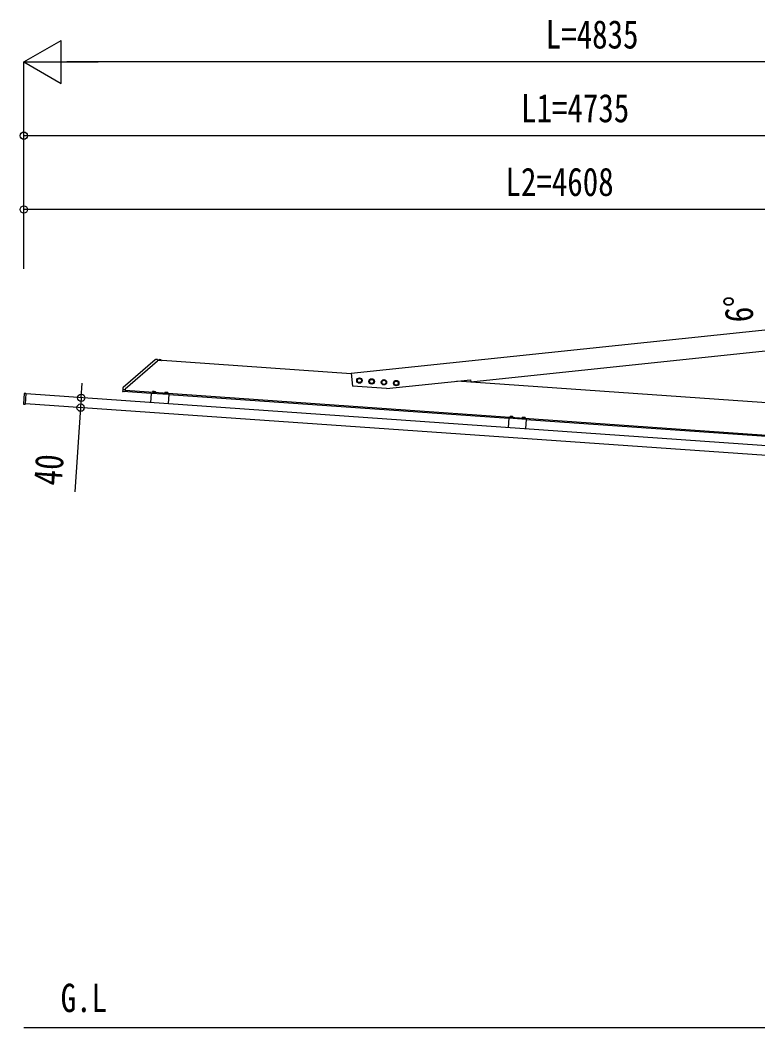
# Model space of a CAD drawing. Units: millimetres, scale not verified. Extents: x -14718 to 14718, y -10395 to 10395.
# Drawn here: x -3951 to -950, y -5248 to -1148 of the extents above; entities that cross this region are included whole.
import ezdxf
from ezdxf.enums import TextEntityAlignment as Align

# ---------------------------------------------------------------- set-up
doc = ezdxf.new("R2010")
doc.units = ezdxf.units.MM
doc.header["$LTSCALE"] = 40
for name, color, linetype in [('0-2_USER1', 3, 'Continuous'), ('0-4_YKK_13', 4, 'Continuous'), ('0-5_YKK_A1', 4, 'Continuous'), ('0-6_YKK_D', 6, 'Continuous')]:
    doc.layers.add(name, color=color, linetype=linetype)
doc.styles.add('ＭＳ ゴシック', font='')
doc.styles.get('ＭＳ ゴシック').set_extended_font_data('MS Gothic')

msp = doc.modelspace()

# ---------------------------------------------------------------- linework, layer by layer
at = {"layer": '0-4_YKK_13'}
for p, q in [((-3402.22, -2529.19), (-3532.07, -2642.06)), ((-3392.56, -2534.7), (-3524.06, -2649.01)), ((-3391.96, -2528.27), (-3399.56, -2528.21)), ((-3392, -2528.74), (-3392.39, -2534.36)), ((-3392, -2528.74), (-3391.96, -2528.27)), ((-3388.58, -2531.47), (-3388.57, -2531.27)), ((-3377.39, -2532.8), (-3388.07, -2532.05)), ((-3384.87, -2528.94), (-3383.81, -2531.48)), ((-3382.71, -2532.17), (-3383.81, -2531.48)), ((-3382.71, -2532.17), (-3381.53, -2531.64)), ((-3380.13, -2529.27), (-3381.53, -2531.64)), ((-3377.49, -2532.79), (-3377.84, -2532.76)), ((-3376.81, -2532.29), (-3376.79, -2532.09)), ((-3533.86, -2650.88), (-3533.96, -2652.28)), ((-3533.44, -2644.8), (-3533.86, -2650.88)), ((-3532.05, -2651.83), (-3533.46, -2651.82)), ((-3524.96, -2659.81), (-3532.57, -2659.28)), ((-3524.41, -2651.9), (-3532.05, -2651.83)), ((-3524.45, -2652.4), (-3524.96, -2659.81)), ((-3524.45, -2652.4), (-3524.41, -2651.9)), ((-3524.41, -2651.9), (-3524.35, -2650.96)), ((-3524.23, -2649.36), (-3524.35, -2650.96)), ((-3412.39, -2658.81), (-3412.64, -2662.35)), ((-3412.64, -2662.35), (-3401.12, -2663.16)), ((-3412.59, -2662.66), (-3412.57, -2662.36)), ((-3411.59, -2658.42), (-3412.39, -2658.81)), ((-3411.59, -2658.42), (-3401.61, -2659.11)), ((-3409.51, -2659.01), (-3409.76, -2662.55)), ((-3403.75, -2659.41), (-3404, -2662.96)), ((-3401.61, -2659.11), (-3400.87, -2659.61)), ((-3401.2, -2663.15), (-3401.22, -2663.45)), ((-3400.87, -2659.61), (-3401.12, -2663.16)), ((-3362.52, -2662.29), (-3362.76, -2665.84)), ((-3361.71, -2661.9), (-3362.52, -2662.29)), ((-3361.71, -2661.9), (-3351.74, -2662.6)), ((-3359.64, -2662.5), (-3359.88, -2666.04)), ((-3353.88, -2662.9), (-3354.12, -2666.44)), ((-3351.74, -2662.6), (-3351, -2663.1)), ((-3351, -2663.1), (-3351.24, -2666.64)), ((-3934.99, -2667.24), (-3937.92, -2709.14)), ((-3928.57, -2667.19), (-3934.45, -2666.78)), ((-3929.76, -2710.1), (-3926.78, -2667.42)), ((-3928.34, -2667.31), (-3926.78, -2667.42)), ((-3362.76, -2665.84), (-3351.24, -2666.64)), ((-3362.71, -2666.14), (-3362.69, -2665.84)), ((-3351.32, -2666.64), (-3351.34, -2666.94)), ((-3937.45, -2709.67), (-3931.57, -2710.08)), ((-3929.76, -2710.1), (-3931.33, -2709.99)), ((-3930.96, -2710.01), (-3930.96, -2710.01)), ((-1958.29, -2760.49), (-1958.54, -2764.03)), ((-1958.54, -2764.03), (-1947.02, -2764.84)), ((-1958.49, -2764.34), (-1958.46, -2764.04)), ((-1957.49, -2760.1), (-1958.29, -2760.49)), ((-1957.49, -2760.1), (-1947.51, -2760.79)), ((-1955.41, -2760.69), (-1955.66, -2764.23)), ((-1949.65, -2761.09), (-1949.9, -2764.64)), ((-1947.51, -2760.79), (-1946.77, -2761.29)), ((-1947.09, -2764.83), (-1947.11, -2765.13)), ((-1946.77, -2761.29), (-1947.02, -2764.84)), ((-1908.41, -2763.98), (-1908.66, -2767.52)), ((-1908.66, -2767.52), (-1897.14, -2768.33)), ((-1908.61, -2767.82), (-1908.59, -2767.53)), ((-1907.61, -2763.58), (-1908.41, -2763.98)), ((-1907.61, -2763.58), (-1897.63, -2764.28)), ((-1905.53, -2764.18), (-1905.78, -2767.72)), ((-1899.77, -2764.58), (-1900.02, -2768.12)), ((-1897.63, -2764.28), (-1896.89, -2764.78)), ((-1897.21, -2768.32), (-1897.24, -2768.62)), ((-1896.89, -2764.78), (-1897.14, -2768.33))]:
    msp.add_line(p, q, dxfattribs=at)
for points in [[(-2561.11, -2614.25), (-2566.02, -2622.75), (-2575.84, -2622.75), (-2580.74, -2614.25), (-2575.84, -2605.75), (-2566.02, -2605.75)], [(-2511.24, -2617.74), (-2516.14, -2626.24), (-2525.96, -2626.24), (-2530.87, -2617.74), (-2525.96, -2609.24), (-2516.14, -2609.24)], [(-2461.36, -2621.22), (-2466.27, -2629.72), (-2476.08, -2629.72), (-2480.99, -2621.22), (-2476.08, -2612.72), (-2466.27, -2612.72)], [(-2411.48, -2624.71), (-2416.39, -2633.21), (-2426.2, -2633.21), (-2431.11, -2624.71), (-2426.2, -2616.21), (-2416.39, -2616.21)]]:
    msp.add_lwpolyline(points, close=True, dxfattribs=at)
for points in [[(-3533.96, -2652.28), (-3534.44, -2659.15), (-3532.57, -2659.28)], [(-3409.65, -2658.55), (-3408.66, -2660.98), (-3406.84, -2662.12)], [(-3403.56, -2658.97), (-3404.87, -2661.25), (-3406.84, -2662.12)], [(-3359.77, -2662.04), (-3358.78, -2664.47), (-3356.96, -2665.61)], [(-3353.68, -2662.46), (-3354.99, -2664.73), (-3356.96, -2665.61)], [(-1955.54, -2760.23), (-1954.56, -2762.66), (-1952.73, -2763.8)], [(-1949.46, -2760.66), (-1950.77, -2762.93), (-1952.73, -2763.8)], [(-1905.66, -2763.72), (-1904.68, -2766.15), (-1902.86, -2767.29)], [(-1899.58, -2764.14), (-1900.89, -2766.41), (-1902.86, -2767.29)]]:
    msp.add_lwpolyline(points, dxfattribs=at)
for centre, radius in [((-2570.93, -2614.25), 11), ((-2570.93, -2614.25), 8.5), ((-2521.05, -2617.74), 11), ((-2521.05, -2617.74), 8.5), ((-2471.17, -2621.22), 11), ((-2471.17, -2621.22), 8.5), ((-2421.29, -2624.71), 11), ((-2421.29, -2624.71), 8.5)]:
    msp.add_circle(centre, radius, dxfattribs=at)
for centre, radius, start, end in [((-3399.6, -2532.21), 4, 89.5, 131), ((-3392.89, -2534.32), 0.5, 311, 356), ((-3388.04, -2531.5), 0.545, 176, 266), ((-3388.02, -2531.31), 0.55, 134.43917, 176), ((-3383.01, -2536.41), 7.7, 37.56083, 134.43917), ((-3377.35, -2532.25), 0.545, 266, 356), ((-3377.34, -2532.05), 0.55, 356, 37.56083), ((-2570.93, -2614.25), 8.6, 141.25399, 158.74601), ((-2570.93, -2614.25), 8.6, 201.25399, 218.74601), ((-2570.93, -2614.25), 8.6, 81.25399, 98.74601), ((-2570.93, -2614.25), 8.6, 261.25399, 278.74601), ((-2570.93, -2614.25), 8.6, 21.25399, 38.74601), ((-2570.93, -2614.25), 8.6, 321.25399, 338.74601), ((-2521.05, -2617.74), 8.6, 141.25399, 158.74601), ((-2521.05, -2617.74), 8.6, 201.25399, 218.74601), ((-2521.05, -2617.74), 8.6, 81.25399, 98.74601), ((-2521.05, -2617.74), 8.6, 21.25399, 38.74601), ((-2521.05, -2617.74), 8.6, 321.25399, 338.74601), ((-2471.17, -2621.22), 8.6, 141.25399, 158.74601), ((-2471.17, -2621.22), 8.6, 81.25399, 98.74601), ((-2471.17, -2621.22), 8.6, 21.25399, 38.74601), ((-2421.29, -2624.71), 8.6, 141.25399, 158.74601), ((-2421.29, -2624.71), 8.6, 81.25399, 98.74601), ((-2421.29, -2624.71), 8.6, 21.25399, 38.74601), ((-3533.46, -2652.32), 0.5, 89.5, 176), ((-3529.45, -2645.08), 4, 131, 176), ((-3523.73, -2649.39), 0.5, 131, 176), ((-3411.1, -2661.01), 2.56, 51.61708, 120.38292), ((-3407.27, -2668.29), 9.55, 68.41276, 103.58724), ((-3402.46, -2661.62), 2.56, 51.61708, 120.38292), ((-3361.22, -2664.5), 2.56, 51.61708, 120.38292), ((-3357.39, -2671.78), 9.55, 68.41276, 103.58724), ((-3352.58, -2665.1), 2.56, 51.61708, 120.38292), ((-2521.05, -2617.74), 8.6, 261.25399, 278.74601), ((-2471.17, -2621.22), 8.6, 201.25399, 218.74601), ((-2471.17, -2621.22), 8.6, 261.25399, 278.74601), ((-2471.17, -2621.22), 8.6, 321.25399, 338.74601), ((-2421.29, -2624.71), 8.6, 201.25399, 218.74601), ((-2421.29, -2624.71), 8.6, 261.25399, 278.74601), ((-2421.29, -2624.71), 8.6, 321.25399, 338.74601), ((-1957, -2762.69), 2.56, 51.61708, 120.38292), ((-1953.17, -2769.98), 9.55, 68.41276, 103.58724), ((-1948.36, -2763.3), 2.56, 51.61708, 120.38292), ((-1907.12, -2766.18), 2.56, 51.61708, 120.38292), ((-1903.29, -2773.46), 9.55, 68.41276, 103.58724), ((-1898.48, -2766.78), 2.56, 51.61708, 120.38292)]:
    msp.add_arc(centre, radius, start, end, dxfattribs=at)
for centre, major_axis, ratio, start_param, end_param in [((-3934.49, -2667.28), (-0.329, 0.379), 0.99628, 5.4996506, 7.06672), ((-3928.59, -2667.49), (-0.021, -0.3), 0.998135, 2.2547257, 3.1415927), ((-3937.42, -2709.17), (-0.379, -0.329), 0.99628, 5.4996506, 7.06672), ((-3931.55, -2709.78), (-0.021, -0.3), 0.998135, 0, 0.8868669)]:
    msp.add_ellipse(centre, major_axis=major_axis, ratio=ratio, start_param=start_param, end_param=end_param, dxfattribs=at)
at = {"layer": '0-5_YKK_A1'}
for p, q in [((-2604.2, -2584.7), (663.69, -2241.23)), ((-2603.97, -2586.88), (-3392.21, -2531.76)), ((-2604.2, -2584.7), (-2598.66, -2637.37)), ((663.69, -2815.37), (-2174.22, -2616.93)), ((-3417.73, -2667.31), (-3531.95, -2659.32)), ((663.69, -2947.7), (-3524.62, -2654.82)), ((-3417.55, -2664.82), (-3420.31, -2704.22)), ((-3417.55, -2664.82), (-3346.72, -2669.77)), ((-2460.58, -2647.03), (-2598.66, -2637.37)), ((665.3, -2989.91), (-3926.88, -2668.8)), ((-3346.72, -2669.77), (-3349.48, -2709.17)), ((-1963.62, -2768.99), (-3346.9, -2672.26)), ((662.51, -3029.81), (-3929.67, -2708.7)), ((-1963.45, -2766.5), (-1966.2, -2805.9)), ((-1963.45, -2766.5), (-1892.62, -2771.45)), ((-1892.62, -2771.45), (-1895.38, -2810.85)), ((90.48, -2912.63), (-1892.8, -2773.94)), ((2363.69, -5247.9), (-3936.31, -5247.9))]:
    msp.add_line(p, q, dxfattribs=at)
msp.add_lwpolyline([(-2460.58, -2647.03), (-2118.78, -2611.1), (-2117.95, -2619.06), (663.69, -2326.7)], dxfattribs=at)
at = {"layer": '0-6_YKK_D'}
for p, q in [((-3936.31, -1317.9), (-3784.76, -1230.4)), ((-3784.76, -1405.4), (-3784.76, -1230.4)), ((-3936.31, -2159.85), (-3936.31, -1316.9)), ((-3936.31, -1317.9), (-3784.76, -1405.4)), ((-3936.31, -1317.9), (-3633.2, -1317.9)), ((723.69, -1317.9), (-3761.31, -1317.9)), ((-3936.31, -2159.85), (-3936.31, -1616.9)), ((798.69, -1617.9), (-3936.31, -1617.9)), ((-3936.31, -2159.85), (-3936.31, -1916.9)), ((671.94, -1917.9), (-3936.31, -1917.9)), ((-3702.49, -2684.49), (-3698.34, -2625.13)), ((-3702.49, -2684.49), (-3705.28, -2724.39)), ((-3705.28, -2724.39), (-3729.27, -3067.35))]:
    msp.add_line(p, q, dxfattribs=at)
for centre in [(-3936.31, -1617.9), (-3936.31, -1917.9), (-3702.49, -2684.49), (-3705.28, -2724.39)]:
    msp.add_circle(centre, 14.88, dxfattribs=at)

# ---------------------------------------------------------------- texts
at = {"layer": '0-2_USER1', "style": 'ＭＳ ゴシック', "width": 0.8}
msp.add_text('G.L', height=115.5, dxfattribs=at).set_placement((-3786.38, -5218.4), align=Align.BOTTOM_LEFT)
at = {"layer": '0-6_YKK_D', "style": 'ＭＳ ゴシック', "width": 0.8}
for s, p in [('L=4835', (-1812.81, -1297.9)), ('L1=4735', (-1913.21, -1597.9)), ('L2=4608', (-1976.59, -1897.9))]:
    msp.add_text(s, height=115.5, dxfattribs=at).set_placement(p, align=Align.BOTTOM_LEFT)
for s, rotation, p in [('6°', 92, (-933.73, -2373.89)), ('40', 86, (-3747.82, -3046.01))]:
    msp.add_text(s, height=115.5, rotation=rotation, dxfattribs=at).set_placement(p, align=Align.BOTTOM_LEFT)

doc.saveas('drawing.dxf')
